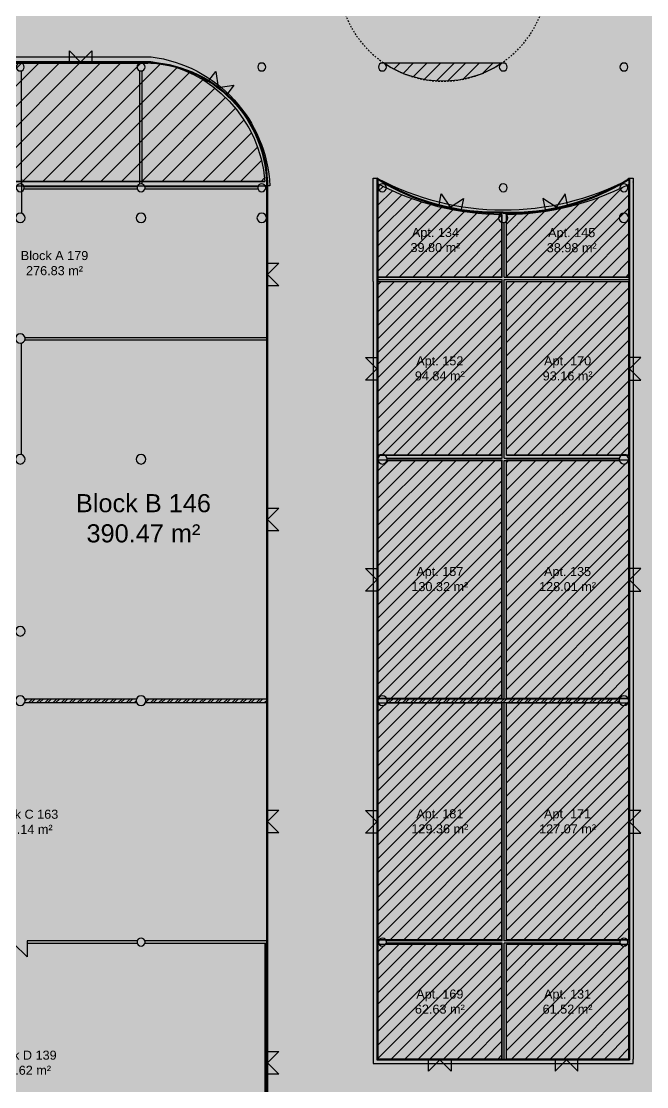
# Model space of a CAD drawing. Header units: metres. Extents: x 183920 to 185578, y 20757 to 21440.
# Drawn here: x 184897.3 to 184938.8, y 20852.6 to 20923.2 of the extents above; entities that cross this region are included whole.
import ezdxf

# ---------------------------------------------------------------- set-up
doc = ezdxf.new("R2010")
doc.units = ezdxf.units.M
for name, pattern in [('Commercial', [0]), ('Public', [0]), ('Residential', [0]), ('Style_13', [0]), ('Style_15', [9.525e-07, 6.35e-07, -3.175e-07]), ('Style_7', [0]), ('Style_9', [0]), ('Wall Style 01', [0])]:
    doc.linetypes.add(name, pattern=pattern)
for name, color, linetype, true_color in [('brick', 12, 'Continuous', 0xbd0000), ('COLON', 5, 'Continuous', 0x0000ff), ('DOORS', 8, 'Continuous', 0x414141), ('DRAW', 7, 'Continuous', 0xffffff), ('GKL', 5, 'Continuous', 0x0000ff), ('Glass', 4, 'Continuous', 0x00ffff), ('Import - Page 1', 7, 'Continuous', 0xff1493), ('Imported Drawing', 7, 'Continuous', 0x957bfc), ('WALL', 7, 'Continuous', 0x000000), ('Walls', 7, 'Continuous', 0x68db4c), ('Zoning', 7, 'Continuous', 0x47d2e2)]:
    doc.layers.add(name, color=color, linetype=linetype, true_color=true_color)
doc.styles.add('Style_11', font='', dxfattribs={"height": 1.2})
doc.styles.add('Zone text style', font='', dxfattribs={"height": 0.6})
doc.styles.get('Style_11').set_extended_font_data('arial')
doc.styles.get('Zone text style').set_extended_font_data('arial')
pattern_1 = [(45, (0, 0), (-3.535533905932737, 3.535533905932738), []), (45, (0.8999999999999999, 0), (-3.535533905932737, 3.535533905932738), []), (45, (1.8, 0), (-3.535533905932737, 3.535533905932738), []), (45, (2.7, 0), (-3.535533905932737, 3.535533905932738), []), (45, (3.6, 0), (-3.535533905932737, 3.535533905932738), []), (45, (4.5, 0), (-3.535533905932737, 3.535533905932738), []), (45, (5.4, 0), (-3.535533905932737, 3.535533905932738), []), (45, (6.3, 0), (-3.535533905932737, 3.535533905932738), [])]

# ---------------------------------------------------------------- blocks, each defined once
blk = doc.blocks.new('AC584E3954')
at = {"layer": 'Glass', "linetype": 'Style_13'}
for points in [[(-0.8850831972660963, -1.234254007406082), (-0.8850831972660963, -1.174254007406082)], [(0.6149168027339037, -1.234254007406082), (0.6149168027339037, -1.984254007406082), (-0.1350831972660962, -1.234254007406082), (-0.8850831972660963, -1.984254007406082), (-0.8850831972660963, -1.234254007406082)], [(0.6149168027339037, -1.234254007406082), (0.6149168027339037, -1.174254007406082)]]:
    blk.add_lwpolyline(points, dxfattribs=at)

msp = doc.modelspace()

# ---------------------------------------------------------------- hatches: boundary and pattern name
at = {"layer": 'DRAW'}
h = msp.add_hatch(dxfattribs=at)
h.set_pattern_fill('PATTERN_0', color=256, scale=0.04, style=0, pattern_type=2)
h.set_pattern_definition([(45, (-3.600000000000116, 82), (-0.2694076836320746, 0.2694076836320746), []), (45, (-3.420394800000009, 82), (-0.2694076836320746, 0.2694076836320746), [])])
edge = h.paths.add_edge_path(flags=0)
edge.add_arc((184921.2746730566, 20878.18480507288), 0.3149999999800261, 336.6201319012982, 360.0000000170584)
edge.add_arc((184921.2746730566, 20878.18480507307), 0.3149999999813876, 359.9999999829927, 383.3798680986505)
edge.add_line((184921.5638097025, 20878.30980507297), (184936.9855364106, 20878.30980507297))
edge.add_arc((184937.2746730566, 20878.184805073), 0.3149999999947458, 156.620131888512, 180.0000000042596)
edge.add_arc((184937.2746730566, 20878.18480507295), 0.3149999999952576, 179.9999999957597, 203.3798681114688)
edge.add_line((184936.9855364106, 20878.05980507297), (184921.5638097025, 20878.05980507297))
edge.add_line((184921.5638097025, 20878.05980507297), (184921.5638097025, 20878.05980507297))
edge.add_line((184921.5638097025, 20878.05980507297), (184921.5638097025, 20878.05980507297))
edge = h.paths.add_edge_path(flags=0)
edge.add_line((184905.5638097025, 20878.30980507297), (184913.6496730566, 20878.30980507297))
edge.add_line((184913.6496730566, 20878.30980507297), (184913.6496730566, 20878.05980507297))
edge.add_line((184913.6496730566, 20878.05980507297), (184905.5638097025, 20878.05980507297))
edge.add_arc((184905.2746730566, 20878.18480507288), 0.3149999999809274, 336.6201319013321, 360.0000000170245)
edge.add_arc((184905.2746730566, 20878.18480507307), 0.3149999999798547, 359.9999999829351, 383.3798680987082)
edge.add_line((184905.5638097025, 20878.30980507297), (184905.5638097025, 20878.30980507297))
edge = h.paths.add_edge_path(flags=0)
edge.add_arc((184897.2746730566, 20878.18480507288), 0.3149999999798545, 336.6201319012917, 360.000000017065)
edge.add_arc((184897.2746730566, 20878.18480507307), 0.3149999999809272, 359.9999999829755, 383.3798680986679)
edge.add_line((184897.5638097025, 20878.30980507297), (184904.9855364106, 20878.30980507297))
edge.add_arc((184905.2746730566, 20878.184805073), 0.3149999999943999, 156.6201318884989, 180.0000000042726)
edge.add_arc((184905.2746730566, 20878.18480507295), 0.3149999999954841, 179.9999999957682, 203.3798681114603)
edge.add_line((184904.9855364106, 20878.05980507297), (184897.5638097025, 20878.05980507297))
edge.add_line((184897.5638097025, 20878.05980507297), (184897.5638097025, 20878.05980507297))
at = {"layer": 'Imported Drawing'}
h = msp.add_hatch(dxfattribs=at)
h.set_pattern_fill('PATTERN_2', color=256, scale=10, style=0, pattern_type=2)
h.set_pattern_definition(pattern_1)
edge = h.paths.add_edge_path(flags=0)
edge.add_line((184921.3397839161, 20920.46207211989), (184929.209562197, 20920.46207211989))
edge.add_arc((184925.2746730565, 20926.18480507299), 6.945000000010412, 235.48800828547968, 304.51199171452026, ccw=False)
edge.add_line((184921.3397839161, 20920.46207211989), (184921.3397839161, 20920.46207211989))
h = msp.add_hatch(dxfattribs=at)
h.set_pattern_fill('PATTERN_3', color=256, scale=10, style=0, pattern_type=2)
h.set_pattern_definition(pattern_1)
edge = h.paths.add_edge_path(flags=0)
edge.add_arc((184929.3233147812, 20928.57689935946), 18.16215401411923, 242.5587250971086, 269.5904146188245)
edge.add_line((184929.1934816682, 20910.41520941069), (184929.1934816682, 20906.25980484936))
edge.add_line((184929.1934816682, 20906.25980484936), (184920.9534816439, 20906.25980507298))
edge.add_line((184920.9534816439, 20906.25980507298), (184920.9534816668, 20912.4582849007))
edge.add_line((184920.9534816668, 20912.4582849007), (184920.9534816668, 20912.4582849007))
h = msp.add_hatch(dxfattribs=at)
h.set_pattern_fill('PATTERN_3', color=256, scale=10, style=0, pattern_type=2)
h.set_pattern_definition(pattern_1)
edge = h.paths.add_edge_path(flags=0)
edge.add_line((184929.4934816682, 20906.25980484123), (184929.4934816682, 20910.41554253616))
edge.add_arc((184929.3233147812, 20928.57689935948), 18.16215401413618, 270.5368298871235, 297.0663040682678)
edge.add_line((184937.5874815285, 20912.40385430279), (184937.5874815584, 20906.25980462158))
edge.add_line((184937.5874815584, 20906.25980462158), (184929.4934816682, 20906.25980484123))
edge.add_line((184929.4934816682, 20906.25980484123), (184929.4934816682, 20906.25980484123))
h = msp.add_hatch(dxfattribs=at)
h.set_pattern_fill('PATTERN_3', color=256, scale=10, style=0, pattern_type=2)
h.set_pattern_definition(pattern_1)
h.paths.add_polyline_path([(184929.1934816682, 20894.45029525634), (184920.9534816003, 20894.45029512257), (184920.9534816428, 20905.95980507297), (184929.1934816682, 20905.95980484936), (184929.1934816682, 20894.45029525634)], flags=0)
h = msp.add_hatch(dxfattribs=at)
h.set_pattern_fill('PATTERN_3', color=256, scale=10, style=0, pattern_type=2)
h.set_pattern_definition(pattern_1)
h.paths.add_polyline_path([(184929.4934816682, 20894.45029526121), (184929.4934816682, 20905.95980484122), (184937.5874815598, 20905.95980462158), (184937.5874816157, 20894.45029539262), (184929.4934816682, 20894.45029526121)], flags=0)
at = {"layer": 'Walls', "transparency": 33554483}
for points in [[(184857.3486686854, 20920.55567211989), (184857.3486686859, 20920.85567211989), (184905.9506122592, 20920.85567211989), (184905.931365257, 20920.55567211989), (184857.3486686854, 20920.55567211989)], [(184920.6534816428, 20905.95980508111), (184920.6534816439, 20906.25980508111), (184920.9534816439, 20906.25980507298), (184929.1934816682, 20906.25980484936), (184929.4934816682, 20906.25980484123), (184937.5874815584, 20906.25980462158), (184937.6496731681, 20906.25980461989), (184937.64967316, 20905.95980461989), (184937.5874815598, 20905.95980462158), (184929.4934816682, 20905.95980484122), (184929.1934816682, 20905.95980484936), (184920.9534816428, 20905.95980507297), (184920.6534816428, 20905.95980508111)], [(184920.7885566633, 20894.45029511989), (184920.7885566682, 20894.15029511989), (184920.9534815992, 20894.15029512257), (184929.1934816682, 20894.15029525634), (184929.4934816682, 20894.15029526121), (184937.5874816171, 20894.15029539262), (184937.5874816157, 20894.45029539262), (184929.4934816682, 20894.45029526121), (184929.1934816682, 20894.45029525634), (184920.9534816003, 20894.45029512257), (184920.7885566633, 20894.45029511989)], [(184920.9534815396, 20878.03441155282), (184920.9534815407, 20878.33441155282), (184929.1934816682, 20878.33441139508), (184929.4934816682, 20878.33441138933), (184937.5874816939, 20878.33441123438), (184937.5874816953, 20878.03441123437), (184929.4934816682, 20878.03441138933), (184929.1934816682, 20878.03441139508), (184920.9534815396, 20878.03441155282)], [(184920.9534814805, 20862.03567220997), (184920.9534814816, 20862.33567220997), (184929.1934816682, 20862.33567212169), (184929.4934816682, 20862.33567211848), (184937.5874817715, 20862.33567203176), (184937.587481773, 20862.03567203176), (184929.4934816682, 20862.03567211847), (184929.1934816682, 20862.03567212169), (184920.9534814805, 20862.03567220997)], [(184920.8996730533, 20854.13480507298), (184920.8996730566, 20854.43480507297), (184920.9534814524, 20854.4348050724), (184929.1934816682, 20854.43480498406), (184929.4934816682, 20854.43480498084), (184937.5874818099, 20854.43480489407), (184937.8874818099, 20854.43480489086), (184937.8874818113, 20854.13480489085), (184920.9534814513, 20854.1348050724), (184920.8996730533, 20854.13480507298)]]:
    msp.add_hatch(color=256, dxfattribs=at).paths.add_polyline_path(points, flags=0)
h = msp.add_hatch(color=256, dxfattribs=at)
edge = h.paths.add_edge_path(flags=0)
edge.add_arc((184904.8095985568, 20911.9239266432), 8.704331709204046, 4.4646523453491795, 82.59543916083362, ccw=False)
edge.add_arc((184904.8095985569, 20911.92392664279), 8.704331709186922, 2.486182309549008, 4.464652348057882, ccw=False)
edge.add_line((184913.5057369828, 20912.30150707316), (184913.8060102053, 20912.30150707277))
edge.add_arc((184904.8095985568, 20911.92392664321), 9.004331709197956, 2.403299975182002, 82.72000310616167)
edge.add_line((184905.9506122592, 20920.85567211989), (184905.931365257, 20920.55567211989))
edge.add_line((184905.931365257, 20920.55567211989), (184905.931365257, 20920.55567211989))
h = msp.add_hatch(color=256, dxfattribs=at)
edge = h.paths.add_edge_path(flags=0)
edge.add_line((184877.3736691856, 20912.30150712008), (184877.3736691856, 20912.60150712008))
edge.add_line((184877.3736691856, 20912.60150712008), (184913.4875173894, 20912.60150707318))
edge.add_arc((184904.8095985569, 20911.92392664279), 8.704331709186922, 2.486182309549008, 4.464652348057882, ccw=False)
edge.add_line((184913.5057369828, 20912.30150707316), (184877.6736691856, 20912.30150711969))
edge.add_line((184877.6736691856, 20912.30150711969), (184877.3736691856, 20912.30150712008))
edge.add_line((184877.3736691856, 20912.30150712008), (184877.3736691856, 20912.30150712008))
h = msp.add_hatch(color=256, dxfattribs=at)
h.paths.add_polyline_path([(184920.6534814513, 20854.12852589349), (184920.6534816428, 20905.95980508111), (184920.9534816428, 20905.95980507297), (184920.9534816003, 20894.45029512257), (184920.7885566633, 20894.45029511989), (184920.7885566682, 20894.15029511989), (184920.9534815992, 20894.15029512257), (184920.9534815407, 20878.33441155282), (184920.9534815396, 20878.03441155282), (184920.9534814816, 20862.33567220997), (184920.9534814805, 20862.03567220997), (184920.9534814524, 20854.4348050724), (184920.8996730566, 20854.43480507297), (184920.8996730533, 20854.13480507298), (184920.9534814513, 20854.1348050724), (184920.9534814513, 20854.12852589239), (184920.6534814513, 20854.12852589349)], flags=0)
edge = h.paths.add_edge_path(flags=0)
edge.add_line((184920.6534816439, 20906.25980508111), (184920.6534816682, 20912.82667211989))
edge.add_line((184920.6534816682, 20912.82667211989), (184920.9534816682, 20912.82667211878))
edge.add_line((184920.9534816682, 20912.82667211878), (184920.9534816681, 20912.79708821729))
edge.add_arc((184929.3233147837, 20928.57689935353), 17.86215401007995, 241.86233980136842, 242.0578938212428, ccw=False)
edge.add_line((184920.8996730566, 20912.82574682643), (184920.7581955777, 20912.5612017018))
edge.add_arc((184929.3233147821, 20928.57689935865), 18.16215401385444, 241.8623398135831, 242.5587250931782)
edge.add_line((184920.9534816668, 20912.4582849007), (184920.9534816439, 20906.25980507298))
edge.add_line((184920.9534816439, 20906.25980507298), (184920.6534816439, 20906.25980508111))
edge.add_line((184920.6534816439, 20906.25980508111), (184920.6534816439, 20906.25980508111))
h = msp.add_hatch(color=256, dxfattribs=at)
edge = h.paths.add_edge_path(flags=0)
edge.add_arc((184929.3233147821, 20928.57689935865), 18.16215401385444, 241.8623398135831, 242.5587250931782)
edge.add_arc((184929.3233147812, 20928.57689935946), 18.16215401411923, 242.5587250971086, 269.5904146188245)
edge.add_arc((184929.3233147812, 20928.57689936055), 18.16215401520053, 269.5904146186864, 270.5368298870045)
edge.add_arc((184929.3233147812, 20928.57689935948), 18.16215401413618, 270.5368298871235, 297.0663040682678)
edge.add_arc((184929.3233147809, 20928.5768993597), 18.16215401445253, 297.0663040686866, 298.134252844762)
edge.add_line((184937.8874815278, 20912.56069236874), (184937.8884339847, 20912.5612017018))
edge.add_line((184937.8884339847, 20912.5612017018), (184937.8874815278, 20912.56298267685))
edge.add_line((184937.8874815278, 20912.56298267685), (184937.7469565059, 20912.82574682643))
edge.add_arc((184929.3233147818, 20928.57689935933), 17.86215401375145, 297.55911247471516, 298.1376601812148, ccw=False)
edge.add_arc((184929.3233147812, 20928.5768993595), 17.86215401415644, 242.05789383740012, 297.5591124760721, ccw=False)
edge.add_arc((184929.3233147837, 20928.57689935353), 17.86215401007995, 241.86233980136842, 242.0578938212428, ccw=False)
edge.add_line((184920.8996730566, 20912.82574682643), (184920.7581955777, 20912.5612017018))
edge.add_line((184920.7581955777, 20912.5612017018), (184920.7581955777, 20912.5612017018))
h = msp.add_hatch(color=256, dxfattribs=at)
edge = h.paths.add_edge_path(flags=0)
edge.add_line((184937.5874815265, 20912.82653934425), (184937.5874815269, 20912.74149301723))
edge.add_arc((184929.3233147818, 20928.57689935933), 17.86215401375145, 297.5591124747152, 298.1376601812148)
edge.add_line((184937.7469565059, 20912.82574682643), (184937.8874815278, 20912.56298267685))
edge.add_line((184937.8874815278, 20912.56298267685), (184937.8874815265, 20912.82653934571))
edge.add_line((184937.8874815265, 20912.82653934571), (184937.5874815265, 20912.82653934425))
edge.add_line((184937.5874815265, 20912.82653934425), (184937.5874815265, 20912.82653934425))
edge = h.paths.add_edge_path(flags=0)
edge.add_arc((184929.3233147809, 20928.5768993597), 18.16215401445253, 297.0663040686866, 298.134252844762)
edge.add_line((184937.8874815278, 20912.56069236874), (184937.8874818099, 20854.43480489086))
edge.add_line((184937.8874818099, 20854.43480489086), (184937.5874818099, 20854.43480489407))
edge.add_line((184937.5874818099, 20854.43480489407), (184937.587481773, 20862.03567203176))
edge.add_line((184937.587481773, 20862.03567203176), (184937.5874817715, 20862.33567203176))
edge.add_line((184937.5874817715, 20862.33567203176), (184937.5874816953, 20878.03441123437))
edge.add_line((184937.5874816953, 20878.03441123437), (184937.5874816939, 20878.33441123438))
edge.add_line((184937.5874816939, 20878.33441123438), (184937.5874816171, 20894.15029539262))
edge.add_line((184937.5874816171, 20894.15029539262), (184937.5874816157, 20894.45029539262))
edge.add_line((184937.5874816157, 20894.45029539262), (184937.5874815598, 20905.95980462158))
edge.add_line((184937.5874815598, 20905.95980462158), (184937.64967316, 20905.95980461989))
edge.add_line((184937.64967316, 20905.95980461989), (184937.6496731681, 20906.25980461989))
edge.add_line((184937.6496731681, 20906.25980461989), (184937.5874815584, 20906.25980462158))
edge.add_line((184937.5874815584, 20906.25980462158), (184937.5874815285, 20912.40385430279))
edge.add_line((184937.5874815285, 20912.40385430279), (184937.5874815285, 20912.40385430279))
h = msp.add_hatch(color=256, dxfattribs=at)
h.paths.add_polyline_path([(184929.1934816682, 20854.43480498406), (184929.1934816682, 20862.03567212169), (184929.4934816682, 20862.03567211847), (184929.4934816682, 20854.43480498084), (184929.1934816682, 20854.43480498406)], flags=0)
h.paths.add_polyline_path([(184929.1934816682, 20862.33567212169), (184929.1934816682, 20878.03441139508), (184929.4934816682, 20878.03441138933), (184929.4934816682, 20862.33567211848), (184929.1934816682, 20862.33567212169)], flags=0)
h.paths.add_polyline_path([(184929.1934816682, 20878.33441139508), (184929.1934816682, 20894.15029525634), (184929.4934816682, 20894.15029526121), (184929.4934816682, 20878.33441138933), (184929.1934816682, 20878.33441139508)], flags=0)
h.paths.add_polyline_path([(184929.1934816682, 20894.45029525634), (184929.1934816682, 20905.95980484936), (184929.4934816682, 20905.95980484122), (184929.4934816682, 20894.45029526121), (184929.1934816682, 20894.45029525634)], flags=0)
edge = h.paths.add_edge_path(flags=0)
edge.add_line((184929.1934816682, 20906.25980484936), (184929.1934816682, 20910.41520941069))
edge.add_arc((184929.3233147812, 20928.57689936055), 18.16215401520053, 269.5904146186864, 270.5368298870045)
edge.add_line((184929.4934816682, 20910.41554253616), (184929.4934816682, 20906.25980484123))
edge.add_line((184929.4934816682, 20906.25980484123), (184929.1934816682, 20906.25980484936))
edge.add_line((184929.1934816682, 20906.25980484936), (184929.1934816682, 20906.25980484936))
at = {"layer": 'Zoning', "transparency": 33554483}
for points in [[(184979.7863903792, 20791.04482130507), (184979.4617629582, 21013.51851378724), (184803.8159741289, 21044.01882130582), (184705.1692688792, 21043.36482130507), (184705.2366155375, 20815.82403505755), (184979.7863903792, 20791.04482130507)], [(184913.4896730565, 20862.09980507298), (184913.4896730566, 20846.26980507297), (184913.5896730565, 20846.26980507297), (184913.5896730565, 20862.09980507298), (184913.4896730565, 20862.09980507298)]]:
    msp.add_hatch(color=256, dxfattribs=at).paths.add_polyline_path(points, flags=0)
at = {"layer": 'Zoning'}
h = msp.add_hatch(dxfattribs=at)
h.set_pattern_fill('PATTERN_1', color=256, scale=15, style=0, pattern_type=2)
h.set_pattern_definition([(45, (0, 0), (-5.303300858899106, 5.303300858899107), []), (45, (1.35, 0), (-5.303300858899106, 5.303300858899107), []), (45, (2.7, 0), (-5.303300858899106, 5.303300858899107), []), (45, (4.050000000000001, 0), (-5.303300858899106, 5.303300858899107), []), (45, (5.399999999999999, 0), (-5.303300858899106, 5.303300858899107), []), (45, (6.75, 0), (-5.303300858899106, 5.303300858899107), []), (45, (8.100000000000001, 0), (-5.303300858899106, 5.303300858899107), []), (45, (9.45, 0), (-5.303300858899106, 5.303300858899107), [])])
edge = h.paths.add_edge_path(flags=0)
edge.add_line((184857.3486686854, 20920.55567211989), (184905.931365257, 20920.55567211989))
edge.add_arc((184904.8095985568, 20911.9239266432), 8.704331709204046, 4.4646523453491795, 82.59543916083362, ccw=False)
edge.add_line((184913.4875173894, 20912.60150707318), (184877.3736691856, 20912.60150712008))
edge.add_line((184877.3736691856, 20912.60150712008), (184877.3736691856, 20908.09829361989))
edge.add_line((184877.3736691856, 20908.09829361989), (184857.3486686686, 20908.09829361989))
edge.add_line((184857.3486686686, 20908.09829361989), (184857.3486686854, 20920.55567211989))
edge.add_line((184857.3486686854, 20920.55567211989), (184857.3486686854, 20920.55567211989))
h = msp.add_hatch(dxfattribs=at)
h.set_pattern_fill('PATTERN_3', color=256, scale=10, style=0, pattern_type=2)
h.set_pattern_definition(pattern_1)
h.paths.add_polyline_path([(184929.1934816682, 20878.33441139508), (184920.9534815407, 20878.33441155282), (184920.9534815992, 20894.15029512257), (184929.1934816682, 20894.15029525634), (184929.1934816682, 20878.33441139508)], flags=0)
h = msp.add_hatch(dxfattribs=at)
h.set_pattern_fill('PATTERN_3', color=256, scale=10, style=0, pattern_type=2)
h.set_pattern_definition(pattern_1)
h.paths.add_polyline_path([(184929.4934816682, 20878.33441138933), (184929.4934816682, 20894.15029526121), (184937.5874816171, 20894.15029539262), (184937.5874816939, 20878.33441123438), (184929.4934816682, 20878.33441138933)], flags=0)
h = msp.add_hatch(dxfattribs=at)
h.set_pattern_fill('PATTERN_3', color=256, scale=10, style=0, pattern_type=2)
h.set_pattern_definition(pattern_1)
h.paths.add_polyline_path([(184920.9534815396, 20878.03441155282), (184929.1934816682, 20878.03441139508), (184929.1934816682, 20862.33567212169), (184920.9534814816, 20862.33567220997), (184920.9534815396, 20878.03441155282)], flags=0)
h = msp.add_hatch(dxfattribs=at)
h.set_pattern_fill('PATTERN_3', color=256, scale=10, style=0, pattern_type=2)
h.set_pattern_definition(pattern_1)
h.paths.add_polyline_path([(184929.4934816682, 20862.33567211848), (184929.4934816682, 20878.03441138933), (184937.5874816953, 20878.03441123437), (184937.5874817715, 20862.33567203176), (184929.4934816682, 20862.33567211848)], flags=0)
h = msp.add_hatch(dxfattribs=at)
h.set_pattern_fill('PATTERN_3', color=256, scale=10, style=0, pattern_type=2)
h.set_pattern_definition(pattern_1)
h.paths.add_polyline_path([(184920.9534814805, 20862.03567220997), (184929.1934816682, 20862.03567212169), (184929.1934816682, 20854.43480498406), (184920.9534814524, 20854.4348050724), (184920.9534814805, 20862.03567220997)], flags=0)
h = msp.add_hatch(dxfattribs=at)
h.set_pattern_fill('PATTERN_3', color=256, scale=10, style=0, pattern_type=2)
h.set_pattern_definition(pattern_1)
h.paths.add_polyline_path([(184929.4934816682, 20862.03567211847), (184937.587481773, 20862.03567203176), (184937.5874818099, 20854.43480489407), (184929.4934816682, 20854.43480498084), (184929.4934816682, 20862.03567211847)], flags=0)

# ---------------------------------------------------------------- linework, layer by layer
at = {"layer": 'brick', "linetype": 'Style_13'}
for points in [[(184897.5638097025, 20878.30980507297), (184904.9855364106, 20878.30980507297)], [(184905.5638097025, 20878.30980507297), (184913.6496730566, 20878.30980507297)], [(184913.6496730566, 20878.30980507297), (184913.6496730566, 20878.05980507297)], [(184920.9596730566, 20878.30980507297), (184920.9855364106, 20878.30980507297)], [(184921.5638097025, 20878.30980507297), (184936.9855364106, 20878.30980507297)], [(184937.5638097025, 20878.30980507297), (184937.5896730565, 20878.30980507297)], [(184897.5638097025, 20878.05980507297), (184904.9855364106, 20878.05980507297)], [(184905.5638097025, 20878.05980507297), (184913.6496730566, 20878.05980507297)], [(184920.9596730566, 20878.05980507297), (184920.9855364106, 20878.05980507297)], [(184921.5638097025, 20878.05980507297), (184936.9855364106, 20878.05980507297)], [(184937.5638097025, 20878.05980507297), (184937.5896730565, 20878.05980507297)]]:
    msp.add_lwpolyline(points, dxfattribs=at)
at = {"layer": 'COLON', "linetype": 'Style_13'}
for points in [[(184897.0096730565, 20920.18480507297, 0.9999999999999999), (184897.5396730565, 20920.18480507297, 0.9999999999999999), (184897.0096730565, 20920.18480507297)], [(184905.0096730565, 20920.18480507297, 0.9999999999999999), (184905.5396730565, 20920.18480507297, 0.9999999999999999), (184905.0096730565, 20920.18480507297)], [(184913.0096730565, 20920.18480507297, 0.9999999999999999), (184913.5396730565, 20920.18480507297, 0.9999999999999999), (184913.0096730565, 20920.18480507297)], [(184921.0096730565, 20920.18480507297, 0.9999999999999999), (184921.5396730565, 20920.18480507297, 0.9999999999999999), (184921.0096730565, 20920.18480507297)], [(184929.0096730565, 20920.18480507297, 0.9999999999999999), (184929.5396730565, 20920.18480507297, 0.9999999999999999), (184929.0096730565, 20920.18480507297)], [(184937.0096730565, 20920.18480507297, 0.9999999999999999), (184937.5396730565, 20920.18480507297, 0.9999999999999999), (184937.0096730565, 20920.18480507297)], [(184897.0096730565, 20912.18480507297, 0.9999999999999999), (184897.5396730565, 20912.18480507297, 0.9999999999999999), (184897.0096730565, 20912.18480507297)], [(184905.0096730565, 20912.18480507297, 0.9999999999999999), (184905.5396730565, 20912.18480507297, 0.9999999999999999), (184905.0096730565, 20912.18480507297)], [(184913.0096730565, 20912.18480507297, 0.9999999999999999), (184913.5396730565, 20912.18480507297, 0.9999999999999999), (184913.0096730565, 20912.18480507297)], [(184921.0096730565, 20912.18480507297, 0.9999999999999999), (184921.5396730565, 20912.18480507297, 0.9999999999999999), (184921.0096730565, 20912.18480507297)], [(184929.0096730565, 20912.18480507297, 0.9999999999999999), (184929.5396730565, 20912.18480507297, 0.9999999999999999), (184929.0096730565, 20912.18480507297)], [(184937.0096730565, 20912.18480507297, 0.9999999999999999), (184937.5396730565, 20912.18480507297, 0.9999999999999999), (184937.0096730565, 20912.18480507297)], [(184905.0096730565, 20862.18480507297, 0.9999999999999999), (184905.5396730565, 20862.18480507297, 0.9999999999999999), (184905.0096730565, 20862.18480507297)], [(184921.0096730565, 20862.18480507297, 0.9999999999999999), (184921.5396730565, 20862.18480507297, 0.9999999999999999), (184921.0096730565, 20862.18480507297)], [(184937.0096730565, 20862.18480507297, 0.9999999999999999), (184937.5396730565, 20862.18480507297, 0.9999999999999999), (184937.0096730565, 20862.18480507297)]]:
    msp.add_lwpolyline(points, format="xyb", close=True, dxfattribs=at)
at = {"layer": 'COLON', "linetype": 'Style_9'}
for points in [[(184896.9596730566, 20910.18480507297, 0.9999999999999999), (184897.5896730565, 20910.18480507297, 0.9999999999999999), (184896.9596730566, 20910.18480507297)], [(184904.9596730566, 20910.18480507297, 0.9999999999999999), (184905.5896730565, 20910.18480507297, 0.9999999999999999), (184904.9596730566, 20910.18480507297)], [(184912.9596730566, 20910.18480507297, 0.9999999999999999), (184913.5896730565, 20910.18480507297, 0.9999999999999999), (184912.9596730566, 20910.18480507297)], [(184928.9596730566, 20910.18480507297, 0.9999999999999999), (184929.5896730565, 20910.18480507297, 0.9999999999999999), (184928.9596730566, 20910.18480507297)], [(184936.9596730566, 20910.18480507297, 0.9999999999999999), (184937.5896730565, 20910.18480507297, 0.9999999999999999), (184936.9596730566, 20910.18480507297)], [(184896.9596730566, 20902.18480507297, 0.9999999999999999), (184897.5896730565, 20902.18480507297, 0.9999999999999999), (184896.9596730566, 20902.18480507297)], [(184896.9596730566, 20894.18480507297, 0.9999999999999999), (184897.5896730565, 20894.18480507297, 0.9999999999999999), (184896.9596730566, 20894.18480507297)], [(184904.9596730566, 20894.18480507297, 0.9999999999999999), (184905.5896730565, 20894.18480507297, 0.9999999999999999), (184904.9596730566, 20894.18480507297)], [(184920.9596730566, 20894.18480507297, 0.9999999999999999), (184921.5896730565, 20894.18480507297, 0.9999999999999999), (184920.9596730566, 20894.18480507297)], [(184936.9596730566, 20894.18480507297, 0.9999999999999999), (184937.5896730565, 20894.18480507297, 0.9999999999999999), (184936.9596730566, 20894.18480507297)], [(184896.9596730566, 20882.78480507297, 0.9999999999999999), (184897.5896730565, 20882.78480507297, 0.9999999999999999), (184896.9596730566, 20882.78480507297)], [(184896.9596730566, 20878.18480507297, 0.9999999999999999), (184897.5896730565, 20878.18480507297, 0.9999999999999999), (184896.9596730566, 20878.18480507297)], [(184904.9596730566, 20878.18480507297, 0.9999999999999999), (184905.5896730565, 20878.18480507297, 0.9999999999999999), (184904.9596730566, 20878.18480507297)], [(184920.9596730566, 20878.18480507297, 0.9999999999999999), (184921.5896730565, 20878.18480507297, 0.9999999999999999), (184920.9596730566, 20878.18480507297)], [(184936.9596730566, 20878.18480507297, 0.9999999999999999), (184937.5896730565, 20878.18480507297, 0.9999999999999999), (184936.9596730566, 20878.18480507297)]]:
    msp.add_lwpolyline(points, format="xyb", close=True, dxfattribs=at)
at = {"layer": 'DOORS', "linetype": 'Style_13'}
msp.add_lwpolyline([(184897.7246730565, 20862.09980507298), (184897.7246730565, 20861.19980507297), (184896.8246730565, 20862.09980507298)], dxfattribs=at)
at = {"layer": 'GKL', "linetype": 'Style_13'}
for points in [[(184897.3496730565, 20912.43897037352), (184897.3496730565, 20919.93063977243)], [(184905.1996730565, 20919.93063977243), (184905.3496730565, 20919.93063977243)], [(184905.1996730565, 20912.43897037352), (184905.1996730565, 20919.93063977243)], [(184905.3496730565, 20912.43897037352), (184905.3496730565, 20919.93063977243)], [(184897.3496730565, 20912.75886390216), (184897.3496730565, 20910.49074624379)], [(184897.5288383571, 20912.25980507298), (184905.020507756, 20912.25980507298)], [(184905.5288383571, 20912.25980507298), (184913.020507756, 20912.25980507298)], [(184897.5288383571, 20912.10980507297), (184905.020507756, 20912.10980507297)], [(184905.5288383571, 20912.10980507297), (184913.020507756, 20912.10980507297)], [(184929.1996730565, 20906.25980507298), (184929.1996730565, 20909.87886390216)], [(184929.3496730565, 20906.25980507298), (184929.3496730565, 20909.87886390216)], [(184920.9596730566, 20906.25980507298), (184929.1996730565, 20906.25980507298)], [(184920.9596730566, 20906.10980507297), (184929.1996730565, 20906.10980507297)], [(184929.1996730565, 20894.25980507298), (184929.1996730565, 20906.10980507297)], [(184929.3496730565, 20906.25980507298), (184937.5896730565, 20906.25980507298)], [(184929.3496730565, 20894.25980507298), (184929.3496730565, 20906.10980507297)], [(184929.3496730565, 20906.10980507297), (184937.5896730565, 20906.10980507297)], [(184897.3496730565, 20894.49074624379), (184897.3496730565, 20901.87886390216)], [(184897.5806142448, 20902.25980500192), (184913.5896730565, 20902.25980500192)], [(184897.58061421, 20902.10980500192), (184913.5896730565, 20902.10980500192)], [(184921.5806142274, 20894.25980507298), (184929.1996730565, 20894.25980507298)], [(184921.5806142274, 20894.10980507297), (184929.1996730565, 20894.10980507297)], [(184929.1996730565, 20878.30980507297), (184929.1996730565, 20894.10980507297)], [(184929.3496730565, 20894.25980507298), (184936.9687318857, 20894.25980507298)], [(184929.3496730565, 20878.30980507297), (184929.3496730565, 20894.10980507297)], [(184929.3496730565, 20894.10980507297), (184936.9687318857, 20894.10980507297)], [(184929.1996730565, 20862.25980507298), (184929.1996730565, 20878.05980507297)], [(184929.3496730565, 20862.25980507298), (184929.3496730565, 20878.05980507297)], [(184897.7246730565, 20862.26980507297), (184897.7246730565, 20862.09980507298)], [(184905.020507756, 20862.26980507297), (184897.7246730565, 20862.26980507297)], [(184905.020507756, 20862.09980507298), (184897.7246730565, 20862.09980507298)], [(184913.5896730565, 20862.26980507297), (184905.5288383571, 20862.26980507297)], [(184913.5896730565, 20862.09980507298), (184905.5288383571, 20862.09980507298)], [(184929.1996730565, 20862.25980507298), (184921.5288383571, 20862.25980507298)], [(184929.1996730565, 20862.10980507297), (184921.5288383571, 20862.10980507297)], [(184929.1996730565, 20854.43480507297), (184929.1996730565, 20862.10980507297)], [(184937.020507756, 20862.25980507298), (184929.3496730565, 20862.25980507298)], [(184937.020507756, 20862.10980507297), (184929.3496730565, 20862.10980507297)], [(184929.3496730565, 20854.43480507297), (184929.3496730565, 20862.10980507297)]]:
    msp.add_lwpolyline(points, dxfattribs=at)
at = {"layer": 'Glass', "linetype": 'Style_13'}
for points in [[(184881.0246730566, 20920.50980507298), (184905.7233362322, 20920.50980507298)], [(184881.0246730566, 20920.44980507297), (184905.722500684, 20920.44980507297)], [(184913.5896730565, 20912.18480507297), (184913.5896730565, 20846.44980507297)], [(184913.6496730566, 20912.18480507297), (184913.6496730566, 20846.50980507298)], [(184920.8996730566, 20912.82574682643), (184920.8996730566, 20854.37480507297)], [(184920.9596730566, 20912.7176855678), (184920.9596730566, 20854.37480507297)], [(184937.5896730565, 20912.7176855678), (184937.5896730565, 20854.37480507297)], [(184937.6496730566, 20912.82574682643), (184937.6496730566, 20854.37480507297)], [(184920.8996730566, 20854.43480507297), (184937.6496730566, 20854.43480507297)], [(184920.8996730566, 20854.37480507297), (184937.6496730566, 20854.37480507297)]]:
    msp.add_lwpolyline(points, dxfattribs=at)
for points in [[(184905.524721809, 20920.45288659917, -0.4170391774760223), (184913.5891992659, 20912.18480507297)], [(184905.5249168187, 20920.51288628226, -0.4170118899883787), (184913.6492024798, 20912.18480507297)], [(184929.2746730566, 20910.55998151199, -0.1493466610159291), (184920.8996730566, 20912.82574682643)], [(184929.2746730566, 20910.49995034981, -0.1474575740227498), (184920.9596730566, 20912.7176855678)], [(184929.2746730566, 20910.55998151199, 0.1493466610159291), (184937.6496730566, 20912.82574682643)], [(184929.2746730566, 20910.49995034981, 0.1474575740227498), (184937.5896730565, 20912.7176855678)]]:
    msp.add_lwpolyline(points, format="xyb", dxfattribs=at)
at = {"layer": 'Imported Drawing', "linetype": 'Public'}
msp.add_lwpolyline([(184921.3397839161, 20920.46207211989), (184929.209562197, 20920.46207211989, -0.3106229942655427), (184921.3397839161, 20920.46207211989)], format="xyb", close=True, dxfattribs=at)
at = {"layer": 'Imported Drawing', "linetype": 'Residential'}
for points in [[(184920.9534816668, 20912.4582849007, 0.1184980105469039), (184929.1934816682, 20910.41520941069), (184929.1934816682, 20906.25980484936), (184920.9534816439, 20906.25980507298), (184920.9534816668, 20912.4582849007)], [(184929.4934816682, 20906.25980484123), (184929.4934816682, 20910.41554253616, 0.1162764858983637), (184937.5874815285, 20912.40385430279), (184937.5874815584, 20906.25980462158), (184929.4934816682, 20906.25980484123)]]:
    msp.add_lwpolyline(points, format="xyb", close=True, dxfattribs=at)
for points in [[(184929.1934816682, 20894.45029525634), (184920.9534816003, 20894.45029512257), (184920.9534816428, 20905.95980507297), (184929.1934816682, 20905.95980484936), (184929.1934816682, 20894.45029525634)], [(184929.4934816682, 20894.45029526121), (184929.4934816682, 20905.95980484122), (184937.5874815598, 20905.95980462158), (184937.5874816157, 20894.45029539262), (184929.4934816682, 20894.45029526121)]]:
    msp.add_lwpolyline(points, close=True, dxfattribs=at)
at = {"layer": 'WALL', "linetype": 'Style_15'}
msp.add_lwpolyline([(184932.2196730565, 20926.18480507297, 1), (184918.3296730565, 20926.18480507297, 1), (184932.2196730565, 20926.18480507297)], format="xyb", close=True, dxfattribs=at)
at = {"layer": 'Walls', "linetype": 'Wall Style 01'}
for points in [[(184857.3486686859, 20920.85567211989), (184905.9506122592, 20920.85567211989)], [(184857.3486686854, 20920.55567211989), (184905.931365257, 20920.55567211989)], [(184877.3736691856, 20912.30150712008), (184877.3736691856, 20912.60150712008), (184913.4875173894, 20912.60150707318)], [(184877.6736691856, 20912.30150711969), (184913.5057369828, 20912.30150707316)], [(184920.6534816439, 20906.25980508111), (184920.6534816682, 20912.82667211989), (184920.9534816682, 20912.82667211878), (184920.9534816681, 20912.79708821729)], [(184920.9534816439, 20906.25980507298), (184920.9534816668, 20912.4582849007)], [(184937.5874815269, 20912.74149301723), (184937.5874815265, 20912.82653934425), (184937.8874815265, 20912.82653934571), (184937.8874815278, 20912.56298267685)], [(184937.5874815285, 20912.40385430279), (184937.5874815584, 20906.25980462158)], [(184937.8874815278, 20912.56069236874), (184937.8884339847, 20912.5612017018), (184937.8874815278, 20912.56298267685)], [(184937.8874815278, 20912.56069236874), (184937.8874818099, 20854.43480489086)], [(184929.1934816682, 20906.25980484936), (184929.1934816682, 20910.41520941069)], [(184929.4934816682, 20906.25980484123), (184929.4934816682, 20910.41554253616)], [(184920.6534816428, 20905.95980508111), (184920.6534814513, 20854.12852589349), (184920.9534814513, 20854.12852589239), (184920.9534814513, 20854.1348050724)], [(184920.6534816428, 20905.95980508111), (184920.6534816439, 20906.25980508111)], [(184920.9534816439, 20906.25980507298), (184929.1934816682, 20906.25980484936)], [(184920.9534816003, 20894.45029512257), (184920.9534816428, 20905.95980507297)], [(184920.9534816428, 20905.95980507297), (184929.1934816682, 20905.95980484936)], [(184929.1934816682, 20894.45029525634), (184929.1934816682, 20905.95980484936)], [(184929.4934816682, 20906.25980484123), (184937.5874815584, 20906.25980462158)], [(184929.4934816682, 20905.95980484122), (184937.5874815598, 20905.95980462158)], [(184929.4934816682, 20894.45029526121), (184929.4934816682, 20905.95980484122)], [(184937.5874815598, 20905.95980462158), (184937.5874816157, 20894.45029539262)], [(184920.9534815407, 20878.33441155282), (184920.9534815992, 20894.15029512257)], [(184920.9534816003, 20894.45029512257), (184929.1934816682, 20894.45029525634)], [(184920.9534815992, 20894.15029512257), (184929.1934816682, 20894.15029525634)], [(184929.1934816682, 20878.33441139508), (184929.1934816682, 20894.15029525634)], [(184929.4934816682, 20894.45029526121), (184937.5874816157, 20894.45029539262)], [(184929.4934816682, 20894.15029526121), (184937.5874816171, 20894.15029539262)], [(184929.4934816682, 20878.33441138933), (184929.4934816682, 20894.15029526121)], [(184937.5874816171, 20894.15029539262), (184937.5874816939, 20878.33441123438)], [(184920.9534815407, 20878.33441155282), (184929.1934816682, 20878.33441139508)], [(184929.4934816682, 20878.33441138933), (184937.5874816939, 20878.33441123438)], [(184920.9534814816, 20862.33567220997), (184920.9534815396, 20878.03441155282)], [(184920.9534815396, 20878.03441155282), (184929.1934816682, 20878.03441139508)], [(184929.1934816682, 20862.33567212169), (184929.1934816682, 20878.03441139508)], [(184929.4934816682, 20878.03441138933), (184937.5874816953, 20878.03441123437)], [(184929.4934816682, 20862.33567211848), (184929.4934816682, 20878.03441138933)], [(184937.5874816953, 20878.03441123437), (184937.5874817715, 20862.33567203176)], [(184920.9534814816, 20862.33567220997), (184929.1934816682, 20862.33567212169)], [(184929.4934816682, 20862.33567211848), (184937.5874817715, 20862.33567203176)], [(184920.9534814524, 20854.4348050724), (184920.9534814805, 20862.03567220997)], [(184920.9534814805, 20862.03567220997), (184929.1934816682, 20862.03567212169)], [(184929.1934816682, 20854.43480498406), (184929.1934816682, 20862.03567212169)], [(184929.4934816682, 20854.43480498084), (184929.4934816682, 20862.03567211847)], [(184929.4934816682, 20862.03567211847), (184937.587481773, 20862.03567203176)], [(184937.587481773, 20862.03567203176), (184937.5874818099, 20854.43480489407)], [(184920.9534814524, 20854.4348050724), (184929.1934816682, 20854.43480498406)], [(184920.9534814513, 20854.1348050724), (184937.8874818113, 20854.13480489085), (184937.8874818099, 20854.43480489086)], [(184929.4934816682, 20854.43480498084), (184937.5874818099, 20854.43480489407)]]:
    msp.add_lwpolyline(points, dxfattribs=at)
for points in [[(184905.9506122592, 20920.85567211989, -0.3655359642400172), (184913.8060102053, 20912.30150707277), (184913.5057369828, 20912.30150707316)], [(184905.931365257, 20920.55567211989, -0.3547609289342286), (184913.4875173894, 20912.60150707318)], [(184920.9534816681, 20912.79708821729, 0.2470176173645159), (184937.5874815269, 20912.74149301723)], [(184920.9534816668, 20912.4582849007, 0.1184980105469039), (184929.1934816682, 20910.41520941069)], [(184929.4934816682, 20910.41554253616, 0.1162764858983637), (184937.5874815285, 20912.40385430279)]]:
    msp.add_lwpolyline(points, format="xyb", dxfattribs=at)
at = {"layer": 'Zoning', "linetype": 'Commercial'}
msp.add_lwpolyline([(184857.3486686854, 20920.55567211989), (184905.931365257, 20920.55567211989, -0.3547609289342286), (184913.4875173894, 20912.60150707318), (184877.3736691856, 20912.60150712008), (184877.3736691856, 20908.09829361989), (184857.3486686686, 20908.09829361989), (184857.3486686854, 20920.55567211989)], format="xyb", close=True, dxfattribs=at)
at = {"layer": 'Zoning', "linetype": 'Residential'}
for points in [[(184929.1934816682, 20878.33441139508), (184920.9534815407, 20878.33441155282), (184920.9534815992, 20894.15029512257), (184929.1934816682, 20894.15029525634), (184929.1934816682, 20878.33441139508)], [(184929.4934816682, 20878.33441138933), (184929.4934816682, 20894.15029526121), (184937.5874816171, 20894.15029539262), (184937.5874816939, 20878.33441123438), (184929.4934816682, 20878.33441138933)], [(184920.9534815396, 20878.03441155282), (184929.1934816682, 20878.03441139508), (184929.1934816682, 20862.33567212169), (184920.9534814816, 20862.33567220997), (184920.9534815396, 20878.03441155282)], [(184929.4934816682, 20862.33567211848), (184929.4934816682, 20878.03441138933), (184937.5874816953, 20878.03441123437), (184937.5874817715, 20862.33567203176), (184929.4934816682, 20862.33567211848)], [(184920.9534814805, 20862.03567220997), (184929.1934816682, 20862.03567212169), (184929.1934816682, 20854.43480498406), (184920.9534814524, 20854.4348050724), (184920.9534814805, 20862.03567220997)], [(184929.4934816682, 20862.03567211847), (184937.587481773, 20862.03567203176), (184937.5874818099, 20854.43480489407), (184929.4934816682, 20854.43480498084), (184929.4934816682, 20862.03567211847)]]:
    msp.add_lwpolyline(points, close=True, dxfattribs=at)
at = {"layer": 'Zoning', "linetype": 'Style_7'}
msp.add_lwpolyline([(184913.4896730565, 20862.09980507298), (184913.4896730566, 20846.26980507297), (184913.5896730565, 20846.26980507297), (184913.5896730565, 20862.09980507298), (184913.4896730565, 20862.09980507298)], close=True, dxfattribs=at)

# ---------------------------------------------------------------- block references
at = {"layer": 'Glass'}
for p, rotation in [((184901.1395898593, 20919.27555106557), 180), ((184909.5256993325, 20917.927355153), 142.9143669513377), ((184925.3717918407, 20909.70572239401), 168.2044917150134), ((184912.4154190492, 20906.55825222981), 90), ((184922.1339270639, 20900.04972187571), 270), ((184912.4154190492, 20890.31988827024), 90), ((184922.1339270639, 20886.04972187571), 270), ((184912.4154190492, 20870.31988827024), 90), ((184922.133927064, 20870.02472187571), 270), ((184912.4154190492, 20854.31988827024), 90)]:
    msp.add_blockref('AC584E3954', p, dxfattribs=dict(at, rotation=rotation))
at = {"layer": 'Glass', "xscale": -1}
for p, rotation in [((184933.1775542724, 20909.70572239401), 191.7955082849865), ((184936.4154190492, 20900.04972187571), 90), ((184936.4154190492, 20886.04972187571), 90), ((184936.4154190492, 20870.02472187571), 90)]:
    msp.add_blockref('AC584E3954', p, dxfattribs=dict(at, rotation=rotation))
at = {"layer": 'Glass'}
msp.add_blockref('AC584E3954', (184925.2147562538, 20855.60905908038), dxfattribs=at)
at = {"layer": 'Glass', "xscale": -1}
msp.add_blockref('AC584E3954', (184933.3345898593, 20855.60905908038), dxfattribs=at)

# ---------------------------------------------------------------- texts
at = {"layer": 'Import - Page 1', "insert": (184905.4354666829, 20890.26765666283), "char_height": 1.2, "width": 10.52692307692308, "attachment_point": 5, "style": 'Style_11'}
msp.add_mtext('Block B 146\\P390.47 m²', dxfattribs=at)
at = {"layer": 'Imported Drawing', "char_height": 0.6, "width": 5.263461538461538, "attachment_point": 5, "style": 'Zone text style'}
for s, insert in [('Apt. 134\\P39.80 m²', (184924.7841603864, 20908.71519362084)), ('Apt. 145\\P38.98 m²', (184933.815032186, 20908.70283780698)), ('Block A 179\\P276.83 m²', (184899.5432493472, 20907.18322204333)), ('Apt. 152\\P94.84 m²', (184925.0734816682, 20900.20567211989)), ('Apt. 170\\P93.16 m²', (184933.5454816682, 20900.20567211989)), ('Block D 139\\P508.62 m²', (184897.4254816682, 20854.18567211989))]:
    msp.add_mtext(s, dxfattribs=dict(at, insert=insert))
at = {"layer": 'Zoning', "char_height": 0.6, "width": 5.263461538461538, "attachment_point": 5, "style": 'Zone text style'}
for s, insert in [('Apt. 157\\P130.32 m²', (184925.0762084513, 20886.24241139349)), ('Apt. 135\\P128.01 m²', (184933.5402084513, 20886.24141139349)), ('Block C 163\\P507.14 m²', (184897.5314367028, 20870.15489115232)), ('Apt. 181\\P129.36 m²', (184925.0762084513, 20870.18541139349)), ('Apt. 171\\P127.07 m²', (184933.5402084513, 20870.18441139349)), ('Apt. 169\\P62.63 m²', (184925.0762084513, 20858.23541139349)), ('Apt. 131\\P61.52 m²', (184933.5402084513, 20858.23541139349))]:
    msp.add_mtext(s, dxfattribs=dict(at, insert=insert))

doc.saveas('drawing.dxf')
